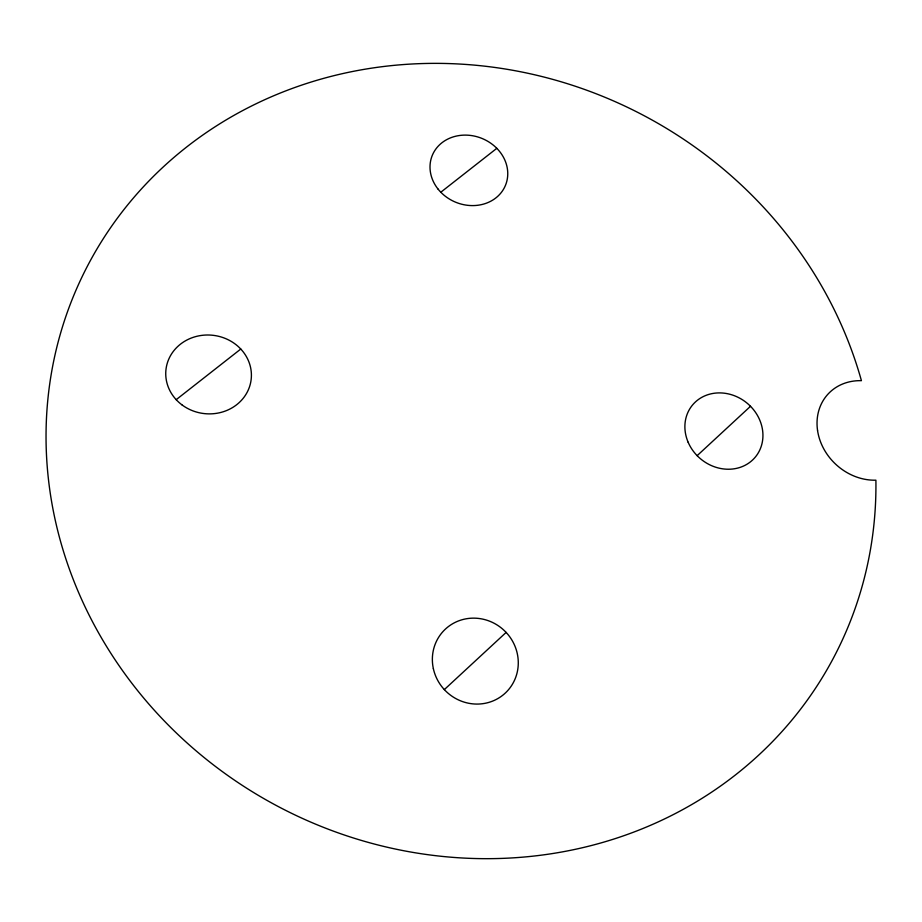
<?xml version="1.0" encoding="UTF-8"?>
<svg xmlns="http://www.w3.org/2000/svg" width="922" height="922" viewBox="0 0 922 922"><rect width="100%" height="100%" fill="white"/><g stroke="black" fill="none" stroke-linecap="round" stroke-linejoin="round"><path stroke-width="1.38" d="M444.323 689.61L506.132 632.411M697.147 455.664L750.508 406.291M176.183 399.675L240.78 349.035M440.82 192.214L496.808 148.327M817.549 430.424A53.522 46.284 43 0 0 875.9 480.189A421.342 390.87 27.7 0 1 289.462 812.27A421.342 390.87 27.7 0 1 192.099 142.818A421.342 390.87 27.7 0 1 861.425 380.671A53.522 46.284 43 0 0 817.549 430.424M438.019 189.045A39.531 34.494 21.9 0 0 504.783 186.878A39.531 34.494 21.9 0 0 463.858 135.131A39.531 34.494 21.9 0 0 438.019 189.045M181.807 404.746A42.896 39.404 6.8 0 0 250.922 381.166A42.896 39.404 6.8 0 0 192.986 337.417A42.896 39.404 6.8 0 0 181.807 404.746M433.363 668.669A43.818 42.101 45.1 0 0 504.299 693.966A43.818 42.101 45.1 0 0 488.303 620.702A43.818 42.101 45.1 0 0 433.363 668.669M688.158 442.272A40.787 36.281 39.5 0 0 755.337 457.07A40.787 36.281 39.5 0 0 728.242 393.867A40.787 36.281 39.5 0 0 688.158 442.272"/></g></svg>
